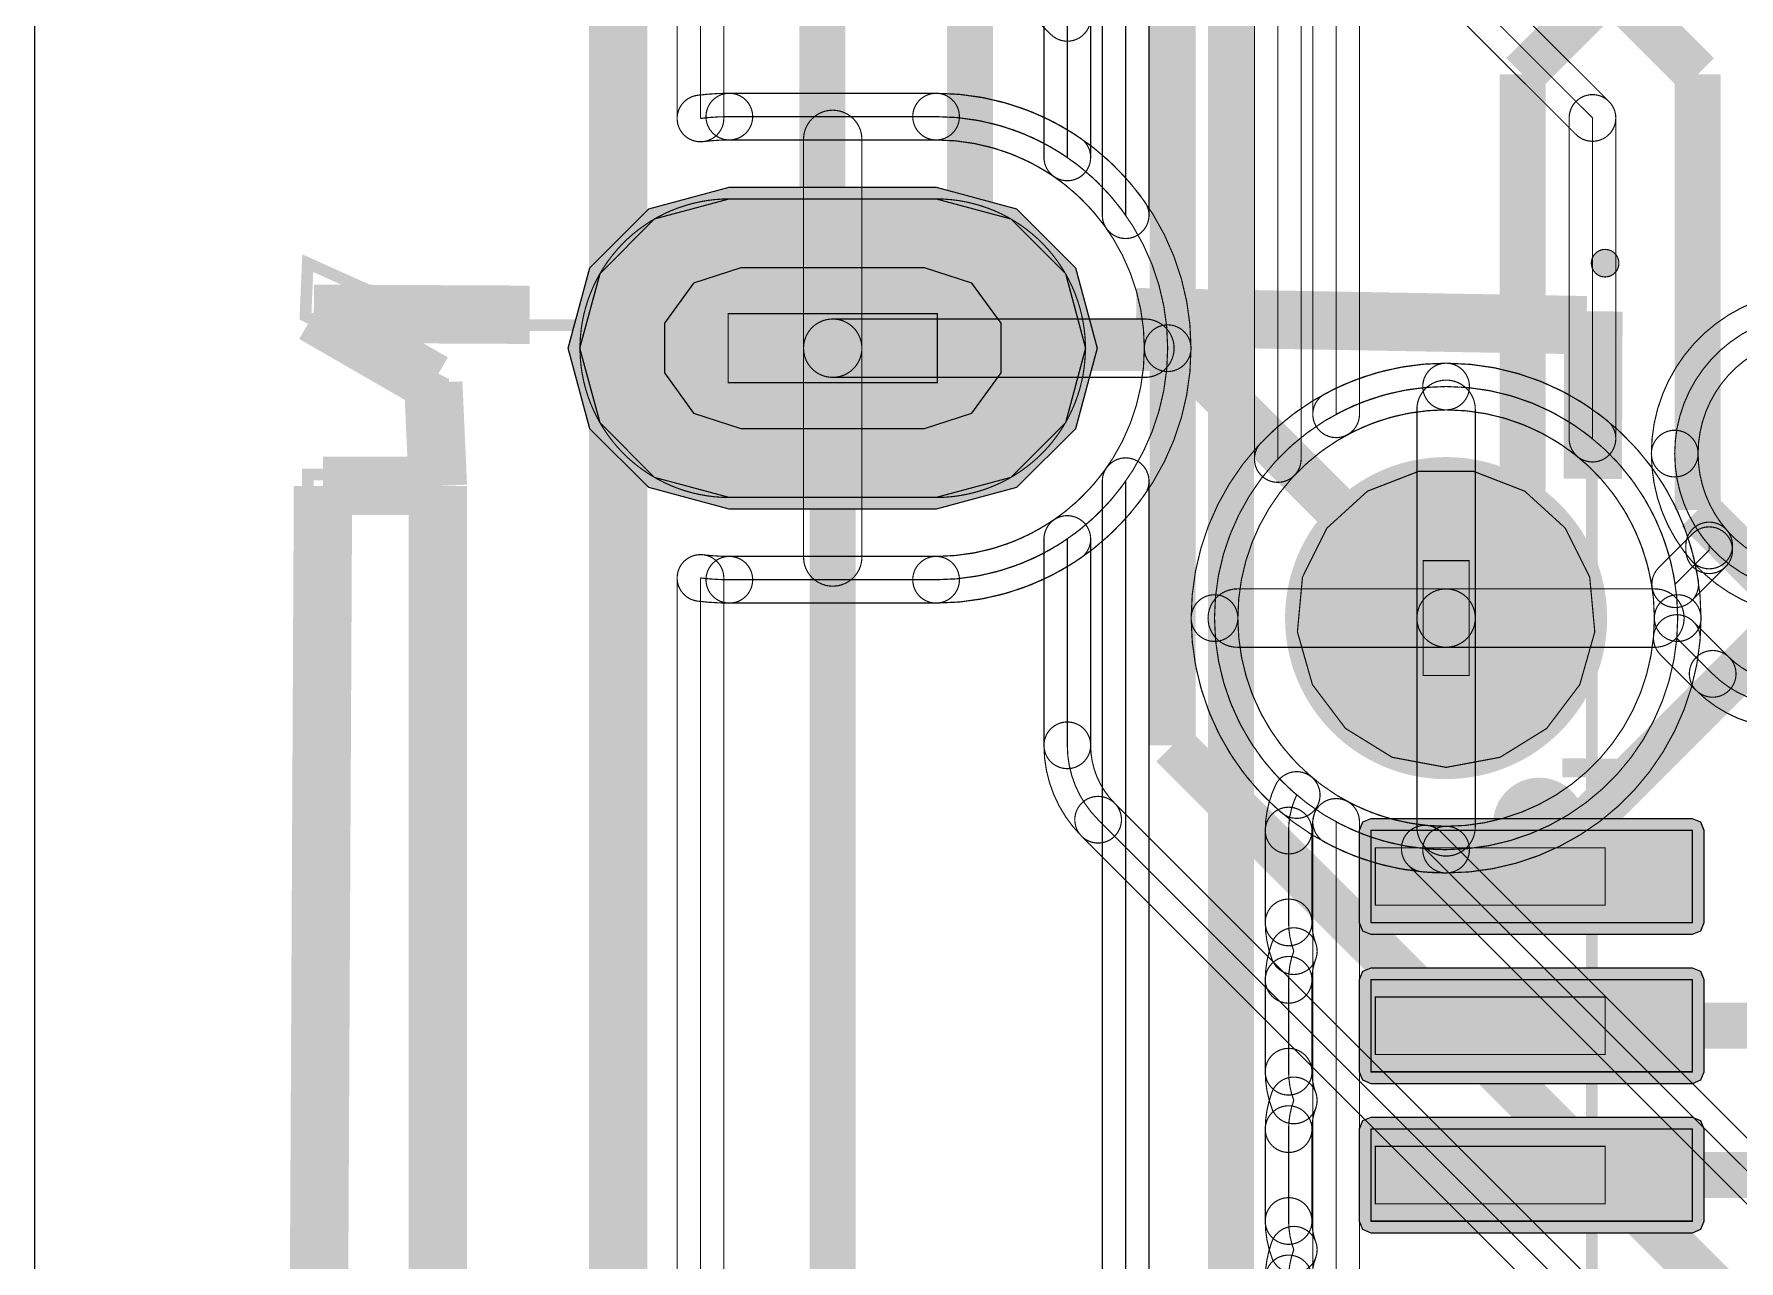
# Model space of a CAD drawing. Header units: millimetres. Extents: x -2.5 to 44.5, y -38.5 to 2.5.
# Drawn here: x -2.54 to 4.88, y -18.37 to -13.03 of the extents above; entities that cross this region are included whole.
import ezdxf

# ---------------------------------------------------------------- set-up
doc = ezdxf.new("R2010")
doc.units = ezdxf.units.MM
for name, color, linetype, true_color in [('Board Outline Layer', 7, 'Continuous', 0xff00ff), ('Bottom Layer', 7, 'Continuous', 0x0000ff), ('Component Marking Layer', 7, 'Continuous', 0x66ffcc), ('Component Shape Layer', 7, 'Continuous', 0x00cccc), ('Document Layer', 7, 'Continuous', 0xffffff), ('Hole Layer', 7, 'Continuous', 0x816200), ('Inner1', 7, 'Continuous', 0xbc8e00), ('Inner2', 7, 'Continuous', 0x70dbfa), ('Multi-Layer', 7, 'Continuous', 0xc0c0c0), ('Pin Soldering Layer', 7, 'Continuous', 0xcc9999), ('Top Layer', 7, 'Continuous', 0xff0000), ('Top Paste Mask Layer', 7, 'Continuous', 0x808080), ('Top Silkscreen Layer', 7, 'Continuous', 0xffff00), ('Top Solder Mask Layer', 7, 'Continuous', 0x800080)]:
    doc.layers.add(name, color=color, linetype=linetype, true_color=true_color)

msp = doc.modelspace()

# ---------------------------------------------------------------- hatches: boundary and pattern name
at = {"layer": 'Bottom Layer'}
for points in [[(0.4837, -15.0501), (0.1587, -14.963), (-0.0792, -14.7251), (-0.1663, -14.4001), (-0.0792, -14.0751), (0.1587, -13.8372), (0.4837, -13.7501), (1.3837, -13.7501), (1.7087, -13.8372), (1.9466, -14.0751), (2.0337, -14.4001), (1.9466, -14.7251), (1.7087, -14.963), (1.3837, -15.0501)], [(2.9537, -15.5751, 1), (4.2537, -15.5751, 1)]]:
    msp.add_hatch(color=256, dxfattribs=at).paths.add_polyline_path(points)
at = {"layer": 'Component Marking Layer'}
msp.add_hatch(color=256, dxfattribs=at).paths.add_polyline_path([(4.236, -14.03, 1), (4.3559, -14.03, 1)])
at = {"layer": 'Hole Layer'}
for points in [[(0.5336, -14.05), (0.3279, -14.1168), (0.2008, -14.2918), (0.2008, -14.5081), (0.3279, -14.6832), (0.5336, -14.75), (1.3337, -14.75), (1.5395, -14.6832), (1.6666, -14.5081), (1.6666, -14.2918), (1.5395, -14.1168), (1.3337, -14.05)], [(3.2538, -15.575, 1), (3.9538, -15.575, 1)]]:
    msp.add_hatch(color=256, dxfattribs=at).paths.add_polyline_path(points)
at = {"layer": 'Multi-Layer'}
for points in [[(0.4837, -15.0501), (0.1587, -14.963), (-0.0792, -14.7251), (-0.1663, -14.4001), (-0.0792, -14.0751), (0.1587, -13.8372), (0.4837, -13.7501), (1.3837, -13.7501), (1.7087, -13.8372), (1.9466, -14.0751), (2.0337, -14.4001), (1.9466, -14.7251), (1.7087, -14.963), (1.3837, -15.0501)], [(0.4837, -15.0501), (0.1587, -14.963), (-0.0792, -14.7251), (-0.1663, -14.4001), (-0.0792, -14.0751), (0.1587, -13.8372), (0.4837, -13.7501), (1.3837, -13.7501), (1.7087, -13.8372), (1.9466, -14.0751), (2.0337, -14.4001), (1.9466, -14.7251), (1.7087, -14.963), (1.3837, -15.0501)], [(0.4837, -15.0501), (0.1587, -14.963), (-0.0792, -14.7251), (-0.1663, -14.4001), (-0.0792, -14.0751), (0.1587, -13.8372), (0.4837, -13.7501), (1.3837, -13.7501), (1.7087, -13.8372), (1.9466, -14.0751), (2.0337, -14.4001), (1.9466, -14.7251), (1.7087, -14.963), (1.3837, -15.0501)], [(2.9537, -15.5751, 1), (4.2537, -15.5751, 1)], [(2.9537, -15.5751, 1), (4.2537, -15.5751, 1)], [(2.9537, -15.5751, 1), (4.2537, -15.5751, 1)]]:
    msp.add_hatch(color=256, dxfattribs=at).paths.add_polyline_path(points)
at = {"layer": 'Pin Soldering Layer'}
for points in [[(1.3888, -14.2501), (1.3888, -14.5501), (0.4788, -14.5501), (0.4788, -14.2501)], [(3.5038, -15.3251), (3.7038, -15.3251), (3.7038, -15.8251), (3.5038, -15.8251)], [(3.2959, -16.5751), (4.2959, -16.5751), (4.2959, -16.8251), (3.2959, -16.8251)], [(3.2959, -17.2251), (4.2959, -17.2251), (4.2959, -17.475), (3.2959, -17.475)], [(3.2959, -17.875), (4.2959, -17.875), (4.2959, -18.125), (3.2959, -18.125)]]:
    msp.add_hatch(color=256, dxfattribs=at).paths.add_polyline_path(points)
at = {"layer": 'Top Layer'}
for points in [[(0.4837, -15.0501), (0.1587, -14.963), (-0.0792, -14.7251), (-0.1663, -14.4001), (-0.0792, -14.0751), (0.1587, -13.8372), (0.4837, -13.7501), (1.3837, -13.7501), (1.7087, -13.8372), (1.9466, -14.0751), (2.0337, -14.4001), (1.9466, -14.7251), (1.7087, -14.963), (1.3837, -15.0501)], [(2.9537, -15.5751, 1), (4.2537, -15.5751, 1)], [(4.6763, -16.9001), (4.6763, -16.5001), (3.2763, -16.5001), (3.2763, -16.9001)], [(4.6763, -17.55), (4.6763, -17.15), (3.2763, -17.15), (3.2763, -17.55)], [(4.6763, -18.2), (4.6763, -17.8), (3.2763, -17.8), (3.2763, -18.2)]]:
    msp.add_hatch(color=256, dxfattribs=at).paths.add_polyline_path(points)
at = {"layer": 'Top Paste Mask Layer'}
for points in [[(0.4837, -15.0501), (0.1587, -14.963), (-0.0792, -14.7251), (-0.1663, -14.4001), (-0.0792, -14.0751), (0.1587, -13.8372), (0.4837, -13.7501), (1.3837, -13.7501), (1.7087, -13.8372), (1.9466, -14.0751), (2.0337, -14.4001), (1.9466, -14.7251), (1.7087, -14.963), (1.3837, -15.0501)], [(2.0319, -14.4487), (2.0335, -14.4163), (2.0335, -14.3839), (2.0319, -14.3515), (2.0286, -14.3193), (2.0238, -14.2872), (2.0174, -14.2554), (2.0094, -14.224), (1.9998, -14.1931), (1.9888, -14.1626), (1.9762, -14.1328), (1.9621, -14.1035), (1.9466, -14.0751), (1.9297, -14.0474), (1.9114, -14.0206), (1.8919, -13.9948), (1.8711, -13.97), (1.849, -13.9462), (1.8258, -13.9236), (1.8015, -13.9021), (1.7762, -13.882), (1.7498, -13.863), (1.7226, -13.8454), (1.6946, -13.8292), (1.6657, -13.8144), (1.6362, -13.8011), (1.606, -13.7893), (1.5753, -13.779), (1.5441, -13.7702), (1.5125, -13.763), (1.4806, -13.7573), (1.4484, -13.7533), (1.4161, -13.7509), (1.3837, -13.7501), (0.4837, -13.7501), (0.4512, -13.7509), (0.4189, -13.7533), (0.3868, -13.7573), (0.3549, -13.763), (0.3233, -13.7702), (0.2921, -13.779), (0.2613, -13.7893), (0.2312, -13.8011), (0.2016, -13.8144), (0.1728, -13.8292), (0.1447, -13.8454), (0.1175, -13.863), (0.0912, -13.882), (0.0658, -13.9021), (0.0415, -13.9236), (0.0183, -13.9462), (-0.0037, -13.97), (-0.0245, -13.9948), (-0.0441, -14.0206), (-0.0624, -14.0474), (-0.0793, -14.0751), (-0.0948, -14.1035), (-0.1088, -14.1328), (-0.1214, -14.1626), (-0.1325, -14.1931), (-0.1421, -14.224), (-0.1501, -14.2554), (-0.1565, -14.2872), (-0.1613, -14.3193), (-0.1645, -14.3515), (-0.1662, -14.3839), (-0.1662, -14.4163), (-0.1645, -14.4487), (-0.1613, -14.4809), (-0.1565, -14.513), (-0.1501, -14.5447), (-0.1421, -14.5761), (-0.1325, -14.6071), (-0.1214, -14.6376), (-0.1088, -14.6674), (-0.0948, -14.6966), (-0.0793, -14.7251), (-0.0624, -14.7527), (-0.0441, -14.7795), (-0.0245, -14.8054), (-0.0037, -14.8302), (0.0183, -14.854), (0.0415, -14.8766), (0.0658, -14.898), (0.0912, -14.9182), (0.1175, -14.9371), (0.1447, -14.9547), (0.1728, -14.971), (0.2016, -14.9857), (0.2312, -14.999), (0.2613, -15.0109), (0.2921, -15.0212), (0.3233, -15.03), (0.3549, -15.0372), (0.3868, -15.0428), (0.4189, -15.0469), (0.4512, -15.0493), (0.4837, -15.0501), (1.3837, -15.0501), (1.4161, -15.0493), (1.4484, -15.0469), (1.4806, -15.0428), (1.5125, -15.0372), (1.5441, -15.03), (1.5753, -15.0212), (1.606, -15.0109), (1.6362, -14.999), (1.6657, -14.9857), (1.6946, -14.971), (1.7226, -14.9547), (1.7498, -14.9371), (1.7762, -14.9182), (1.8015, -14.898), (1.8258, -14.8766), (1.849, -14.854), (1.8711, -14.8302), (1.8919, -14.8054), (1.9114, -14.7795), (1.9297, -14.7527), (1.9466, -14.7251), (1.9621, -14.6966), (1.9762, -14.6674), (1.9888, -14.6376), (1.9998, -14.6071), (2.0094, -14.5761), (2.0174, -14.5447), (2.0238, -14.513), (2.0286, -14.4809)], [(2.9537, -15.5751, 1), (4.2537, -15.5751, 1)], [(4.2509, -15.6351), (4.2289, -15.3972), (4.1224, -15.1834), (3.9459, -15.0225), (3.7232, -14.9362), (3.4843, -14.9362), (3.2615, -15.0225), (3.085, -15.1834), (2.9785, -15.3972), (2.9565, -15.6351), (3.0219, -15.8648), (3.1658, -16.0555), (3.3689, -16.1812), (3.6037, -16.2251), (3.8385, -16.1812), (4.0416, -16.0555), (4.1856, -15.8648)], [(3.2763, -16.9001), (4.6763, -16.9001), (4.6763, -16.5001), (3.2763, -16.5001)], [(4.6763, -17.1501), (3.2763, -17.1501), (3.2763, -17.5501), (4.6763, -17.5501)], [(4.6763, -17.8), (3.2763, -17.8), (3.2763, -18.2), (4.6763, -18.2)]]:
    msp.add_hatch(color=256, dxfattribs=at).paths.add_polyline_path(points)
at = {"layer": 'Top Solder Mask Layer'}
for points in [[(0.4837, -15.1011), (0.1332, -15.0072), (-0.1234, -14.7506), (-0.2173, -14.4001), (-0.1234, -14.0496), (0.1332, -13.793), (0.4837, -13.6991), (1.3837, -13.6991), (1.7342, -13.793), (1.9908, -14.0496), (2.0847, -14.4001), (1.9908, -14.7506), (1.7342, -15.0072), (1.3837, -15.1011)], [(2.9027, -15.5751, 1), (4.3047, -15.5751, 1)], [(4.7271, -16.9001), (4.7271, -16.5001), (4.7123, -16.4641), (4.6763, -16.4493), (3.2763, -16.4493), (3.2404, -16.4641), (3.2255, -16.5001), (3.2255, -16.9001), (3.2404, -16.936), (3.2763, -16.9509), (4.6763, -16.9509), (4.7123, -16.936)], [(4.7271, -17.55), (4.7271, -17.15), (4.7123, -17.1141), (4.6763, -17.0992), (3.2763, -17.0992), (3.2404, -17.1141), (3.2255, -17.15), (3.2255, -17.55), (3.2404, -17.586), (3.2763, -17.6008), (4.6763, -17.6008), (4.7123, -17.586)], [(4.7271, -18.2), (4.7271, -17.8), (4.7123, -17.7641), (4.6763, -17.7492), (3.2763, -17.7492), (3.2404, -17.7641), (3.2255, -17.8), (3.2255, -18.2), (3.2404, -18.236), (3.2763, -18.2508), (4.6763, -18.2508), (4.7123, -18.236)]]:
    msp.add_hatch(color=256, dxfattribs=at).paths.add_polyline_path(points)

# ---------------------------------------------------------------- linework, layer by layer
at = {"layer": 'Board Outline Layer', "const_width": 0.254}
msp.add_lwpolyline([(0, -1), (0, -35.0001, 0.414214), (1, -36.0001), (41.0001, -36.0001, 0.414214), (42.0001, -35.0001), (42.0001, -1, 0.414214), (41.0001, 0), (1, 0, 0.414214)], format="xyb", close=True, dxfattribs=at)
at = {"layer": 'Bottom Layer', "const_width": 0.00508}
msp.add_lwpolyline([(-2.54, 2.54), (-2.54, -38.4811), (44.4501, -38.4811), (44.4501, 2.54)], close=True, dxfattribs=at)
at = {"layer": 'Bottom Layer', "const_width": 0.2}
for points in [[(0.889, -12.065), (0.889, -14.3554)], [(1.5308, -12.065), (1.5308, -13.803)], [(1.5308, -13.803), (0.9337, -14.4001)], [(0.889, -14.3554), (0.9337, -14.4001)]]:
    msp.add_lwpolyline(points, dxfattribs=at)
at = {"layer": 'Bottom Layer', "const_width": 0.00508}
for points in [[(0.2565, -12.5601, -1), (0.4597, -12.5601), (0.4597, -13.3998, -1), (0.2565, -13.3998)], [(0.3455, -13.299, -0.031221), (0.4837, -13.2903, -1), (0.4837, -13.4935, 0.031221), (0.3708, -13.5006, -1)], [(0.4837, -13.4935, -1), (0.4837, -13.2903), (1.3837, -13.2903, -1), (1.3837, -13.4935)], [(1.3837, -13.2903, -0.414214), (2.4934, -14.4001, -1), (2.2902, -14.4001, 0.414214), (1.3837, -13.4935, -1)], [(1.0607, -14.4001, -1), (0.8067, -14.4001), (0.8067, -13.491, -1), (1.0607, -13.491)], [(4.4973, -14.859, -0.414214), (5.207, -14.1493, -1), (5.207, -14.3525, 0.414214), (4.7005, -14.859, -1)], [(0.8067, -14.4001, -1), (1.0607, -14.4001), (1.0607, -15.3092, -1), (0.8067, -15.3092)], [(0.9337, -14.5271, -1), (0.9337, -14.2731), (2.2927, -14.2731, -1), (2.2927, -14.5271)], [(2.4934, -14.4001, -0.414214), (1.3837, -15.5098, -1), (1.3837, -15.3066, 0.414214), (2.2902, -14.4001, -1)], [(5.207, -15.4672, 0.414214), (5.8152, -14.859, 0.414214), (5.207, -14.2509, 0.414214), (4.5989, -14.859, 0.414214)], [(2.494, -15.5751, -0.414214), (3.6037, -14.4654, -1), (3.6037, -14.6686, 0.414214), (2.6972, -15.5751, -1)], [(3.6037, -14.4654, -0.414214), (4.7135, -15.5751, -1), (4.5103, -15.5751, 0.414214), (3.6037, -14.6686, -1)], [(3.4767, -14.666, -1), (3.7307, -14.666), (3.7307, -15.5751, -1), (3.4767, -15.5751)], [(2.5956, -15.5751, 0.414214), (3.6037, -16.5832, 0.414214), (4.6119, -15.5751, 0.414214), (3.6037, -14.567, 0.414214)], [(5.207, -15.5688, -0.414214), (4.4973, -14.859, -1), (4.7005, -14.859, 0.414214), (5.207, -15.3656, -1)], [(0.2565, -15.4004, -1), (0.4597, -15.4004), (0.4597, -20.5997, -1), (0.2565, -20.5997)], [(0.4837, -15.5098, -0.031221), (0.3455, -15.5012, -1), (0.3708, -15.2996, 0.031221), (0.4837, -15.3066, -1)], [(0.4837, -15.5098, -1), (0.4837, -15.3066), (1.3837, -15.3066, -1), (1.3837, -15.5098)], [(3.6037, -16.6848, -0.414214), (2.494, -15.5751, -1), (2.6972, -15.5751, 0.414214), (3.6037, -16.4816, -1)], [(2.6946, -15.7021, -1), (2.6946, -15.4481), (3.6037, -15.4481, -1), (3.6037, -15.7021)], [(3.7307, -16.4842, -1), (3.4767, -16.4842), (3.4767, -15.5751, -1), (3.7307, -15.5751)], [(3.6037, -15.7021, -1), (3.6037, -15.4481), (4.5128, -15.4481, -1), (4.5128, -15.7021)], [(4.7135, -15.5751, -0.414214), (3.6037, -16.6848, -1), (3.6037, -16.4816, 0.414214), (4.5103, -15.5751, -1)]]:
    msp.add_lwpolyline(points, format="xyb", close=True, dxfattribs=at)
msp.add_lwpolyline([(0.3581, -35.0001), (0.3581, -22.6003, 0.031221), (0.4837, -22.6081), (1.3837, -22.6081, 0.046722), (1.5709, -22.5906, 0.17941), (1.4239, -22.987, 0.414214), (2.032, -23.5952, 0.414214), (2.6401, -22.987, 0.414214), (2.032, -22.3789, 0.003447), (2.0236, -22.379, 0.224425), (2.3918, -21.6, 0.414214), (1.3837, -20.5918), (0.4837, -20.5918, 0.031221), (0.3581, -20.5997), (0.3581, -15.4004, 0.031221), (0.4837, -15.4082), (1.3837, -15.4082, 0.414214), (2.3918, -14.4001, 0.414214), (1.3837, -13.3919), (0.4837, -13.3919, 0.031221), (0.3581, -13.3998), (0.3581, -12.5601, 0.211836)], format="xyb", dxfattribs=at)
at = {"layer": 'Bottom Layer'}
msp.add_lwpolyline([(0.4837, -15.0501), (0.1587, -14.963), (-0.0792, -14.7251), (-0.1663, -14.4001), (-0.0792, -14.0751), (0.1587, -13.8372), (0.4837, -13.7501), (1.3837, -13.7501), (1.7087, -13.8372), (1.9466, -14.0751), (2.0337, -14.4001), (1.9466, -14.7251), (1.7087, -14.963), (1.3837, -15.0501)], close=True, dxfattribs=at)
at = {"layer": 'Component Marking Layer', "const_width": 0.00508}
msp.add_lwpolyline([(4.236, -14.03, 1), (4.3559, -14.03, 1)], format="xyb", close=True, dxfattribs=at)
at = {"layer": 'Component Shape Layer', "const_width": 0.0508}
msp.add_lwpolyline([(4.2387, -14.3), (4.2387, -21.79), (-0.7413, -21.79), (-1.2912, -22.05), (-1.3512, -22.03), (-1.3512, -21.83), (-0.7613, -21.54), (-0.7613, -21.15), (-1.3613, -21.15), (-1.3512, -14.97), (-1.3512, -14.95), (-0.7613, -14.95), (-0.7613, -14.55), (-1.3613, -14.26), (-1.3512, -14.03), (-0.7512, -14.3), (4.2287, -14.3)], close=True, dxfattribs=at)
msp.add_lwpolyline([(4.2387, -14.3), (4.2387, -21.79), (-0.7413, -21.79), (-1.2912, -22.05), (-1.3512, -22.03), (-1.3512, -21.83), (-0.7613, -21.54), (-0.7613, -21.15), (-1.3613, -21.15), (-1.3512, -14.97), (-1.3512, -14.95), (-0.7613, -14.95), (-0.7613, -14.55), (-1.3613, -14.26), (-1.3512, -14.03), (-0.7512, -14.3), (4.2287, -14.3)], close=True, dxfattribs=at)
at = {"layer": 'Document Layer', "const_width": 0.2}
msp.add_lwpolyline([(3.9085, -16.4699, 1), (4.1087, -16.4699, 1)], format="xyb", close=True, dxfattribs=at)
msp.add_lwpolyline([(3.9085, -16.4699, 1), (4.1087, -16.4699, 1)], format="xyb", close=True, dxfattribs=at)
at = {"layer": 'Hole Layer'}
msp.add_lwpolyline([(0.5336, -14.05), (0.3279, -14.1168), (0.2008, -14.2918), (0.2008, -14.5081), (0.3279, -14.6832), (0.5336, -14.75), (1.3337, -14.75), (1.5395, -14.6832), (1.6666, -14.5081), (1.6666, -14.2918), (1.5395, -14.1168), (1.3337, -14.05)], close=True, dxfattribs=at)
at = {"layer": 'Inner1', "const_width": 0.00508}
msp.add_lwpolyline([(-2.54, 2.54), (-2.54, -38.4811), (44.4501, -38.4811), (44.4501, 2.54)], close=True, dxfattribs=at)
for points in [[(2.3105, -13.821, -1), (2.1073, -13.821), (2.1073, -9.398, -1), (2.3105, -9.398)], [(3.2267, -14.6878, -1), (3.0235, -14.6878), (3.0235, -9.5878, -1), (3.2267, -9.5878)], [(0.2565, -11.5449, -1), (0.4597, -11.5449), (0.4597, -13.3998, -1), (0.2565, -13.3998)], [(0.3455, -13.299, -0.031221), (0.4837, -13.2903, -1), (0.4837, -13.4935, 0.031221), (0.3708, -13.5006, -1)], [(0.4837, -13.4935, -1), (0.4837, -13.2903), (1.3837, -13.2903, -1), (1.3837, -13.4935)], [(1.3837, -13.2903, -0.244412), (2.292, -13.7626, -1), (2.1257, -13.8793, 0.244412), (1.3837, -13.4935, -1)], [(1.0607, -14.4001, -1), (0.8067, -14.4001), (0.8067, -13.491, -1), (1.0607, -13.491)], [(4.4973, -14.859, -0.414214), (5.207, -14.1493, -1), (5.207, -14.3525, 0.414214), (4.7005, -14.859, -1)], [(0.8067, -14.4001, -1), (1.0607, -14.4001), (1.0607, -15.3092, -1), (0.8067, -15.3092)], [(5.207, -15.4672, 0.414214), (5.8152, -14.859, 0.414214), (5.207, -14.2509, 0.414214), (4.5989, -14.859, 0.414214)], [(3.0769, -14.5984, -0.124295), (3.6037, -14.4654, -1), (3.6037, -14.6686, 0.124295), (3.1734, -14.7772, -1)], [(3.6037, -14.4654, -0.414214), (4.7135, -15.5751, -1), (4.5103, -15.5751, 0.414214), (3.6037, -14.6686, -1)], [(3.4767, -14.666, -1), (3.7307, -14.666), (3.7307, -15.5751, -1), (3.4767, -15.5751)], [(5.207, -15.5688, -0.414214), (4.4973, -14.859, -1), (4.7005, -14.859, 0.414214), (5.207, -15.3656, -1)], [(2.292, -15.0376, -0.244412), (1.3837, -15.5098, -1), (1.3837, -15.3066, 0.244412), (2.1257, -14.9209, -1)], [(2.1073, -14.9792, -1), (2.3105, -14.9792), (2.3105, -21.0208, -1), (2.1073, -21.0208)], [(2.2089, -14.9792), (2.2089, -21.0208, 0.244412), (1.3837, -20.5918), (0.4837, -20.5918, 0.031221), (0.3581, -20.5997), (0.3581, -15.4004, 0.031221), (0.4837, -15.4082), (1.3837, -15.4082, 0.244412)], [(0.2565, -15.4004, -1), (0.4597, -15.4004), (0.4597, -20.5997, -1), (0.2565, -20.5997)], [(0.4837, -15.5098, -0.031221), (0.3455, -15.5012, -1), (0.3708, -15.2996, 0.031221), (0.4837, -15.3066, -1)], [(0.4837, -15.5098, -1), (0.4837, -15.3066), (1.3837, -15.3066, -1), (1.3837, -15.5098)], [(3.7307, -16.4842, -1), (3.4767, -16.4842), (3.4767, -15.5751, -1), (3.7307, -15.5751)], [(3.6037, -15.7021, -1), (3.6037, -15.4481), (4.5128, -15.4481, -1), (4.5128, -15.7021)], [(4.7135, -15.5751, -0.414214), (3.6037, -16.6848, -1), (3.6037, -16.4816, 0.414214), (4.5103, -15.5751, -1)], [(3.2267, -19.5377, -1), (3.0235, -19.5377), (3.0235, -16.4624, -1), (3.2267, -16.4624)], [(3.6037, -16.6848, -0.124295), (3.0769, -16.5518, -1), (3.1734, -16.373, 0.124295), (3.6037, -16.4816, -1)]]:
    msp.add_lwpolyline(points, format="xyb", close=True, dxfattribs=at)
at = {"layer": 'Inner1', "const_width": 0.2}
msp.add_lwpolyline([(2.667, -22.479), (2.667, -9.398)], dxfattribs=at)
at = {"layer": 'Inner1', "const_width": 0.00508}
for points in [[(2.2089, -9.398), (2.2089, -13.821, 0.244412), (1.3837, -13.3919), (0.4837, -13.3919, 0.031221), (0.3581, -13.3998), (0.3581, -11.5449, 0.271694)], [(0.3581, -35.0001), (0.3581, -22.6003, 0.031221), (0.4837, -22.6081), (1.3837, -22.6081, 0.046722), (1.5709, -22.5906, 0.17941), (1.4239, -22.987, 0.414214), (2.032, -23.5952, 0.39451), (2.6388, -23.0282), (2.991, -22.676), (2.991, -22.676, 0.198912), (3.1251, -22.352), (3.1251, -22.352), (3.1251, -21.3123, 0.124295), (3.6037, -21.4331, 0.414214), (4.6119, -20.425, 0.414214), (3.6037, -19.4168, 0.124295), (3.1251, -19.5377), (3.1251, -16.4624, 0.124295), (3.6037, -16.5832, 0.414214), (4.6119, -15.5751, 0.414214), (3.6037, -14.567, 0.124295), (3.1251, -14.6878), (3.1251, -9.5878)]]:
    msp.add_lwpolyline(points, format="xyb", dxfattribs=at)
at = {"layer": 'Inner2', "const_width": 0.00508}
msp.add_lwpolyline([(-2.54, 2.54), (-2.54, -38.4811), (44.4501, -38.4811), (44.4501, 2.54)], close=True, dxfattribs=at)
at = {"layer": 'Inner2', "const_width": 0.2}
for points in [[(4.699, -13.208), (0.889, -9.398)], [(2.413, -16.129), (2.413, -12.7722)], [(4.699, -15.1051), (4.699, -13.208)], [(5.088, -15.494), (4.699, -15.1051)], [(5.842, -19.558), (2.413, -16.129)]]:
    msp.add_lwpolyline(points, dxfattribs=at)
at = {"layer": 'Inner2', "const_width": 0.00508}
for points in [[(2.8711, -14.8825), (2.8711, -12.7722), (2.8711, -12.7722, 0.198912), (2.737, -12.4482), (2.737, -12.4482), (1.4957, -11.207, 0.39451), (0.889, -10.64, 0.271694), (0.3581, -10.9515), (0.3581, -9.6947, 0.253591), (0.8478, -10.0048), (4.2409, -13.3978), (4.2409, -14.7938, 0.172721), (3.6037, -14.567, 0.206212)], [(0.776, -10.0766, -1), (0.9197, -9.9329), (4.3127, -13.326, -1), (4.169, -13.4696)], [(0.2565, -11.5449, -1), (0.4597, -11.5449), (0.4597, -13.3998, -1), (0.2565, -13.3998)], [(1.9549, -12.9619), (1.9549, -13.5694, 0.151736), (1.3837, -13.3919), (0.4837, -13.3919, 0.031221), (0.3581, -13.3998), (0.3581, -11.5449, 0.253591), (0.8478, -11.8549)], [(0.776, -11.9268, -1), (0.9197, -11.7831), (2.0267, -12.8901, -1), (1.883, -13.0338)], [(2.9727, -14.8825, -1), (2.7695, -14.8825), (2.7695, -12.7722, -1), (2.9727, -12.7722)], [(1.8533, -12.9619, -1), (2.0565, -12.9619), (2.0565, -13.5694, -1), (1.8533, -13.5694)], [(0.3455, -13.299, -0.031221), (0.4837, -13.2903, -1), (0.4837, -13.4935, 0.031221), (0.3708, -13.5006, -1)], [(0.4837, -13.4935, -1), (0.4837, -13.2903), (1.3837, -13.2903, -1), (1.3837, -13.4935)], [(1.3837, -13.2903, -0.151736), (2.0124, -13.4857, -1), (1.8973, -13.6531, 0.151736), (1.3837, -13.4935, -1)], [(4.1393, -13.3978, -1), (4.3425, -13.3978), (4.3425, -14.7938, -1), (4.1393, -14.7938)], [(1.0607, -14.4001, -1), (0.8067, -14.4001), (0.8067, -13.491, -1), (1.0607, -13.491)], [(0.8067, -14.4001, -1), (1.0607, -14.4001), (1.0607, -15.3092, -1), (0.8067, -15.3092)], [(2.7973, -14.8127, -0.206212), (3.6037, -14.4654, -1), (3.6037, -14.6686, 0.206212), (2.945, -14.9523, -1)], [(3.6037, -14.4654, -0.172721), (4.3051, -14.7151, -1), (4.1767, -14.8726, 0.172721), (3.6037, -14.6686, -1)], [(3.4767, -14.666, -1), (3.7307, -14.666), (3.7307, -15.5751, -1), (3.4767, -15.5751)], [(2.0124, -15.3145, -0.151736), (1.3837, -15.5098, -1), (1.3837, -15.3066, 0.151736), (1.8973, -15.1471, -1)], [(2.0565, -16.129, -1), (1.8533, -16.129), (1.8533, -15.2308, -1), (2.0565, -15.2308)], [(0.2565, -15.4004, -1), (0.4597, -15.4004), (0.4597, -20.5997, -1), (0.2565, -20.5997)], [(0.4837, -15.5098, -0.031221), (0.3455, -15.5012, -1), (0.3708, -15.2996, 0.031221), (0.4837, -15.3066, -1)], [(0.4837, -15.5098, -1), (0.4837, -15.3066), (1.3837, -15.3066, -1), (1.3837, -15.5098)], [(3.7307, -16.4842, -1), (3.4767, -16.4842), (3.4767, -15.5751, -1), (3.7307, -15.5751)], [(4.7093, -15.6708, -0.389135), (3.6037, -16.6848, -1), (3.6037, -16.4816, 0.389135), (4.5069, -15.6533, -1)], [(4.5363, -15.7339, -1), (4.6799, -15.5902), (4.8359, -15.7461, -1), (4.6922, -15.8898)], [(4.6922, -15.8898, -1), (4.8359, -15.7461), (4.8359, -15.7461, -1), (4.6922, -15.8898)], [(5.088, -16.0538, -0.198912), (4.6922, -15.8898, -1), (4.8359, -15.7461, 0.198912), (5.088, -15.8506, -1)], [(1.8533, -16.129, -1), (2.0565, -16.129), (2.0565, -16.129, -1), (1.8533, -16.129)], [(2.0172, -16.5248, -0.198912), (1.8533, -16.129, -1), (2.0565, -16.129, 0.198912), (2.1609, -16.3811, -1)], [(2.0172, -16.5248, -1), (2.1609, -16.3811), (2.1609, -16.3811, -1), (2.0172, -16.5248)], [(2.0172, -16.5248, -1), (2.1609, -16.3811), (5.5899, -19.8102, -1), (5.4462, -19.9538)], [(3.439, -16.6508, -1), (3.5827, -16.5071), (6.1036, -19.0281, -1), (5.9599, -19.1717)], [(3.6037, -16.6848, -0.023073), (3.5015, -16.6801, -1), (3.5202, -16.4778, 0.023073), (3.6037, -16.4816, -1)]]:
    msp.add_lwpolyline(points, format="xyb", close=True, dxfattribs=at)
for points in [[(6.0318, -19.0999), (3.5108, -16.5789, 0.023073), (3.6037, -16.5832, 0.389135), (4.6081, -15.6621), (4.764, -15.818), (4.764, -15.818, 0.198912), (5.088, -15.9522), (5.088, -15.9522), (5.3982, -15.9522), (5.8703, -16.4242, 0.39451), (6.477, -16.9912, 0.414214), (7.0852, -16.383, 0.39451), (6.5182, -15.7763), (5.912, -15.1701), (5.912, -15.1701, 0.09139), (5.7752, -15.0759, 0.091399), (5.8152, -14.859, 0.181366), (5.6652, -14.4591), (5.6652, -10.287)], [(0.3581, -20.5997), (0.3581, -15.4004, 0.031221), (0.4837, -15.4082), (1.3837, -15.4082, 0.151736), (1.9549, -15.2308), (1.9549, -16.129), (1.9549, -16.129, 0.198912), (2.0891, -16.453), (2.0891, -16.453), (5.5181, -19.882)]]:
    msp.add_lwpolyline(points, format="xyb", dxfattribs=at)
at = {"layer": 'Multi-Layer'}
msp.add_lwpolyline([(0.4837, -15.0501), (0.1587, -14.963), (-0.0792, -14.7251), (-0.1663, -14.4001), (-0.0792, -14.0751), (0.1587, -13.8372), (0.4837, -13.7501), (1.3837, -13.7501), (1.7087, -13.8372), (1.9466, -14.0751), (2.0337, -14.4001), (1.9466, -14.7251), (1.7087, -14.963), (1.3837, -15.0501)], close=True, dxfattribs=at)
msp.add_lwpolyline([(0.4837, -15.0501), (0.1587, -14.963), (-0.0792, -14.7251), (-0.1663, -14.4001), (-0.0792, -14.0751), (0.1587, -13.8372), (0.4837, -13.7501), (1.3837, -13.7501), (1.7087, -13.8372), (1.9466, -14.0751), (2.0337, -14.4001), (1.9466, -14.7251), (1.7087, -14.963), (1.3837, -15.0501)], close=True, dxfattribs=at)
msp.add_lwpolyline([(0.4837, -15.0501), (0.1587, -14.963), (-0.0792, -14.7251), (-0.1663, -14.4001), (-0.0792, -14.0751), (0.1587, -13.8372), (0.4837, -13.7501), (1.3837, -13.7501), (1.7087, -13.8372), (1.9466, -14.0751), (2.0337, -14.4001), (1.9466, -14.7251), (1.7087, -14.963), (1.3837, -15.0501)], close=True, dxfattribs=at)
at = {"layer": 'Pin Soldering Layer', "const_width": 0.00508}
for points in [[(1.3888, -14.2501), (1.3888, -14.5501), (0.4788, -14.5501), (0.4788, -14.2501)], [(1.3888, -14.2501), (1.3888, -14.5501), (0.4788, -14.5501), (0.4788, -14.2501)], [(3.5038, -15.3251), (3.7038, -15.3251), (3.7038, -15.8251), (3.5038, -15.8251)], [(3.5038, -15.3251), (3.7038, -15.3251), (3.7038, -15.8251), (3.5038, -15.8251)], [(3.2959, -16.5751), (4.2959, -16.5751), (4.2959, -16.8251), (3.2959, -16.8251)], [(3.2959, -16.5751), (4.2959, -16.5751), (4.2959, -16.8251), (3.2959, -16.8251)], [(3.2959, -17.2251), (4.2959, -17.2251), (4.2959, -17.475), (3.2959, -17.475)], [(3.2959, -17.2251), (4.2959, -17.2251), (4.2959, -17.475), (3.2959, -17.475)], [(3.2959, -17.875), (4.2959, -17.875), (4.2959, -18.125), (3.2959, -18.125)], [(3.2959, -17.875), (4.2959, -17.875), (4.2959, -18.125), (3.2959, -18.125)]]:
    msp.add_lwpolyline(points, close=True, dxfattribs=at)
at = {"layer": 'Top Layer', "const_width": 0.00508}
msp.add_lwpolyline([(-2.54, 2.54), (-2.54, -38.4811), (44.4501, -38.4811), (44.4501, 2.54)], close=True, dxfattribs=at)
for points in [[(0.2565, -11.5449, -1), (0.4597, -11.5449), (0.4597, -13.3998, -1), (0.2565, -13.3998)], [(0.3455, -13.299, -0.031221), (0.4837, -13.2903, -1), (0.4837, -13.4935, 0.031221), (0.3708, -13.5006, -1)], [(0.4837, -13.4935, -1), (0.4837, -13.2903), (1.3837, -13.2903, -1), (1.3837, -13.4935)], [(1.3837, -13.2903, -0.414214), (2.4934, -14.4001, -1), (2.2902, -14.4001, 0.414214), (1.3837, -13.4935, -1)], [(1.0607, -14.4001, -1), (0.8067, -14.4001), (0.8067, -13.491, -1), (1.0607, -13.491)], [(4.4973, -14.859, -0.414214), (5.207, -14.1493, -1), (5.207, -14.3525, 0.414214), (4.7005, -14.859, -1)], [(0.8067, -14.4001, -1), (1.0607, -14.4001), (1.0607, -15.3092, -1), (0.8067, -15.3092)], [(0.9337, -14.5271, -1), (0.9337, -14.2731), (2.2927, -14.2731, -1), (2.2927, -14.5271)], [(2.4934, -14.4001, -0.414214), (1.3837, -15.5098, -1), (1.3837, -15.3066, 0.414214), (2.2902, -14.4001, -1)], [(2.494, -15.5751, -0.414214), (3.6037, -14.4654, -1), (3.6037, -14.6686, 0.414214), (2.6972, -15.5751, -1)], [(3.6037, -14.4654, -0.371802), (4.7015, -15.4126, -1), (4.5005, -15.4424, 0.371802), (3.6037, -14.6686, -1)], [(3.4767, -14.666, -1), (3.7307, -14.666), (3.7307, -15.5751, -1), (3.4767, -15.5751)], [(4.6723, -15.3258, -0.181366), (4.4973, -14.859, -1), (4.7005, -14.859, 0.181366), (4.8254, -15.1921, -1)], [(4.6728, -15.4993, -1), (4.5292, -15.3557), (4.677, -15.2078, -1), (4.8207, -15.3515)], [(4.6473, -15.259, -1), (4.8505, -15.259), (4.8505, -15.2796, -1), (4.6473, -15.2796)], [(0.2565, -15.4004, -1), (0.4597, -15.4004), (0.4597, -20.5997, -1), (0.2565, -20.5997)], [(0.4837, -15.5098, -0.031221), (0.3455, -15.5012, -1), (0.3708, -15.2996, 0.031221), (0.4837, -15.3066, -1)], [(0.4837, -15.5098, -1), (0.4837, -15.3066), (1.3837, -15.3066, -1), (1.3837, -15.5098)], [(2.8878, -16.423, -0.220889), (2.494, -15.5751, -1), (2.6972, -15.5751, 0.220889), (3.0189, -16.2677, -1)], [(2.6946, -15.7021, -1), (2.6946, -15.4481), (3.6037, -15.4481, -1), (3.6037, -15.7021)], [(2.8166, -16.5001, -0.112119), (2.8617, -16.3015, -1), (3.045, -16.3893, 0.112119), (3.0198, -16.5001, -1)], [(2.8166, -16.5001, -1), (3.0198, -16.5001), (3.0198, -16.5001, -1), (2.8166, -16.5001)], [(2.8166, -16.5001, -1), (3.0198, -16.5001), (3.0198, -16.9001, -1), (2.8166, -16.9001)], [(2.8166, -16.9001, -1), (3.0198, -16.9001), (3.0198, -16.9001, -1), (2.8166, -16.9001)], [(2.8455, -17.0605, -0.089366), (2.8166, -16.9001, -1), (3.0198, -16.9001, 0.089366), (3.0359, -16.9896, -1)], [(2.8166, -17.15, -0.089366), (2.8455, -16.9896, -1), (3.0359, -17.0605, 0.089366), (3.0198, -17.15, -1)], [(2.8166, -17.15, -1), (3.0198, -17.15), (3.0198, -17.15, -1), (2.8166, -17.15)], [(2.8166, -17.15, -1), (3.0198, -17.15), (3.0198, -17.55, -1), (2.8166, -17.55)], [(2.8166, -17.55, -1), (3.0198, -17.55), (3.0198, -17.55, -1), (2.8166, -17.55)], [(2.8455, -17.7105, -0.089366), (2.8166, -17.55, -1), (3.0198, -17.55, 0.089366), (3.0359, -17.6396, -1)], [(2.8166, -17.8, -0.089366), (2.8455, -17.6396, -1), (3.0359, -17.7105, 0.089366), (3.0198, -17.8, -1)], [(2.8166, -17.8, -1), (3.0198, -17.8), (3.0198, -17.8, -1), (2.8166, -17.8)], [(2.8166, -17.8, -1), (3.0198, -17.8), (3.0198, -18.2, -1), (2.8166, -18.2)], [(2.8166, -18.2, -1), (3.0198, -18.2), (3.0198, -18.2, -1), (2.8166, -18.2)], [(2.8455, -18.3605, -0.089366), (2.8166, -18.2, -1), (3.0198, -18.2, 0.089366), (3.0359, -18.2896, -1)], [(2.8166, -18.45, -0.089366), (2.8455, -18.2896, -1), (3.0359, -18.3605, 0.089366), (3.0198, -18.45, -1)], [(2.8166, -18.45, -1), (3.0198, -18.45), (3.0198, -18.45, -1), (2.8166, -18.45)], [(2.8166, -18.45, -1), (3.0198, -18.45), (3.0198, -18.85, -1), (2.8166, -18.85)]]:
    msp.add_lwpolyline(points, format="xyb", close=True, dxfattribs=at)
for points in [[(0.3581, -20.5997), (0.3581, -15.4004, 0.031221), (0.4837, -15.4082), (1.3837, -15.4082, 0.414214), (2.3918, -14.4001, 0.414214), (1.3837, -13.3919), (0.4837, -13.3919, 0.031221), (0.3581, -13.3998), (0.3581, -11.5449, 0.271694)], [(5.207, -14.2509, 0.414214), (4.5989, -14.859, 0.181366), (4.7489, -15.259), (4.7489, -15.2796), (4.601, -15.4275, 0.371802), (3.6037, -14.567, 0.414214), (2.5956, -15.5751, 0.220889), (2.9533, -16.3454, 0.112119), (2.9182, -16.5001), (2.9182, -16.5001), (2.9182, -16.9001), (2.9182, -16.9001, 0.089366), (2.9407, -17.0251, 0.089366), (2.9182, -17.15), (2.9182, -17.15), (2.9182, -17.55), (2.9182, -17.55, 0.089366), (2.9407, -17.675, 0.089366), (2.9182, -17.8), (2.9182, -17.8), (2.9182, -18.2), (2.9182, -18.2, 0.089366), (2.9407, -18.325, 0.089366), (2.9182, -18.45)]]:
    msp.add_lwpolyline(points, format="xyb", dxfattribs=at)
at = {"layer": 'Top Layer', "const_width": 0.2}
for points in [[(4.3854, -12.7596), (3.937, -13.208)], [(3.937, -13.208), (3.937, -15.2418)], [(0.9337, -14.4001), (2.4287, -14.4001)], [(0.9337, -14.4001), (0.9337, -21.6)], [(2.4287, -14.4001), (3.6037, -15.5751)], [(3.937, -15.2418), (3.6037, -15.5751)], [(3.9763, -16.7001), (5.2355, -15.4409)], [(3.9763, -17.35), (5.8055, -17.35)], [(3.9763, -18), (5.1855, -18)]]:
    msp.add_lwpolyline(points, dxfattribs=at)
at = {"layer": 'Top Layer'}
for points in [[(0.4837, -15.0501), (0.1587, -14.963), (-0.0792, -14.7251), (-0.1663, -14.4001), (-0.0792, -14.0751), (0.1587, -13.8372), (0.4837, -13.7501), (1.3837, -13.7501), (1.7087, -13.8372), (1.9466, -14.0751), (2.0337, -14.4001), (1.9466, -14.7251), (1.7087, -14.963), (1.3837, -15.0501)], [(4.6763, -16.9001), (4.6763, -16.5001), (3.2763, -16.5001), (3.2763, -16.9001)], [(4.6763, -17.55), (4.6763, -17.15), (3.2763, -17.15), (3.2763, -17.55)], [(4.6763, -18.2), (4.6763, -17.8), (3.2763, -17.8), (3.2763, -18.2)]]:
    msp.add_lwpolyline(points, close=True, dxfattribs=at)
at = {"layer": 'Top Paste Mask Layer', "const_width": 0.00508}
for points in [[(2.0319, -14.4487), (2.0335, -14.4163), (2.0335, -14.3839), (2.0319, -14.3515), (2.0286, -14.3193), (2.0238, -14.2872), (2.0174, -14.2554), (2.0094, -14.224), (1.9998, -14.1931), (1.9888, -14.1626), (1.9762, -14.1328), (1.9621, -14.1035), (1.9466, -14.0751), (1.9297, -14.0474), (1.9114, -14.0206), (1.8919, -13.9948), (1.8711, -13.97), (1.849, -13.9462), (1.8258, -13.9236), (1.8015, -13.9021), (1.7762, -13.882), (1.7498, -13.863), (1.7226, -13.8454), (1.6946, -13.8292), (1.6657, -13.8144), (1.6362, -13.8011), (1.606, -13.7893), (1.5753, -13.779), (1.5441, -13.7702), (1.5125, -13.763), (1.4806, -13.7573), (1.4484, -13.7533), (1.4161, -13.7509), (1.3837, -13.7501), (0.4837, -13.7501), (0.4512, -13.7509), (0.4189, -13.7533), (0.3868, -13.7573), (0.3549, -13.763), (0.3233, -13.7702), (0.2921, -13.779), (0.2613, -13.7893), (0.2312, -13.8011), (0.2016, -13.8144), (0.1728, -13.8292), (0.1447, -13.8454), (0.1175, -13.863), (0.0912, -13.882), (0.0658, -13.9021), (0.0415, -13.9236), (0.0183, -13.9462), (-0.0037, -13.97), (-0.0245, -13.9948), (-0.0441, -14.0206), (-0.0624, -14.0474), (-0.0793, -14.0751), (-0.0948, -14.1035), (-0.1088, -14.1328), (-0.1214, -14.1626), (-0.1325, -14.1931), (-0.1421, -14.224), (-0.1501, -14.2554), (-0.1565, -14.2872), (-0.1613, -14.3193), (-0.1645, -14.3515), (-0.1662, -14.3839), (-0.1662, -14.4163), (-0.1645, -14.4487), (-0.1613, -14.4809), (-0.1565, -14.513), (-0.1501, -14.5447), (-0.1421, -14.5761), (-0.1325, -14.6071), (-0.1214, -14.6376), (-0.1088, -14.6674), (-0.0948, -14.6966), (-0.0793, -14.7251), (-0.0624, -14.7527), (-0.0441, -14.7795), (-0.0245, -14.8054), (-0.0037, -14.8302), (0.0183, -14.854), (0.0415, -14.8766), (0.0658, -14.898), (0.0912, -14.9182), (0.1175, -14.9371), (0.1447, -14.9547), (0.1728, -14.971), (0.2016, -14.9857), (0.2312, -14.999), (0.2613, -15.0109), (0.2921, -15.0212), (0.3233, -15.03), (0.3549, -15.0372), (0.3868, -15.0428), (0.4189, -15.0469), (0.4512, -15.0493), (0.4837, -15.0501), (1.3837, -15.0501), (1.4161, -15.0493), (1.4484, -15.0469), (1.4806, -15.0428), (1.5125, -15.0372), (1.5441, -15.03), (1.5753, -15.0212), (1.606, -15.0109), (1.6362, -14.999), (1.6657, -14.9857), (1.6946, -14.971), (1.7226, -14.9547), (1.7498, -14.9371), (1.7762, -14.9182), (1.8015, -14.898), (1.8258, -14.8766), (1.849, -14.854), (1.8711, -14.8302), (1.8919, -14.8054), (1.9114, -14.7795), (1.9297, -14.7527), (1.9466, -14.7251), (1.9621, -14.6966), (1.9762, -14.6674), (1.9888, -14.6376), (1.9998, -14.6071), (2.0094, -14.5761), (2.0174, -14.5447), (2.0238, -14.513), (2.0286, -14.4809)], [(2.0319, -14.4487), (2.0335, -14.4163), (2.0335, -14.3839), (2.0319, -14.3515), (2.0286, -14.3193), (2.0238, -14.2872), (2.0174, -14.2554), (2.0094, -14.224), (1.9998, -14.1931), (1.9888, -14.1626), (1.9762, -14.1328), (1.9621, -14.1035), (1.9466, -14.0751), (1.9297, -14.0474), (1.9114, -14.0206), (1.8919, -13.9948), (1.8711, -13.97), (1.849, -13.9462), (1.8258, -13.9236), (1.8015, -13.9021), (1.7762, -13.882), (1.7498, -13.863), (1.7226, -13.8454), (1.6946, -13.8292), (1.6657, -13.8144), (1.6362, -13.8011), (1.606, -13.7893), (1.5753, -13.779), (1.5441, -13.7702), (1.5125, -13.763), (1.4806, -13.7573), (1.4484, -13.7533), (1.4161, -13.7509), (1.3837, -13.7501), (0.4837, -13.7501), (0.4512, -13.7509), (0.4189, -13.7533), (0.3868, -13.7573), (0.3549, -13.763), (0.3233, -13.7702), (0.2921, -13.779), (0.2613, -13.7893), (0.2312, -13.8011), (0.2016, -13.8144), (0.1728, -13.8292), (0.1447, -13.8454), (0.1175, -13.863), (0.0912, -13.882), (0.0658, -13.9021), (0.0415, -13.9236), (0.0183, -13.9462), (-0.0037, -13.97), (-0.0245, -13.9948), (-0.0441, -14.0206), (-0.0624, -14.0474), (-0.0793, -14.0751), (-0.0948, -14.1035), (-0.1088, -14.1328), (-0.1214, -14.1626), (-0.1325, -14.1931), (-0.1421, -14.224), (-0.1501, -14.2554), (-0.1565, -14.2872), (-0.1613, -14.3193), (-0.1645, -14.3515), (-0.1662, -14.3839), (-0.1662, -14.4163), (-0.1645, -14.4487), (-0.1613, -14.4809), (-0.1565, -14.513), (-0.1501, -14.5447), (-0.1421, -14.5761), (-0.1325, -14.6071), (-0.1214, -14.6376), (-0.1088, -14.6674), (-0.0948, -14.6966), (-0.0793, -14.7251), (-0.0624, -14.7527), (-0.0441, -14.7795), (-0.0245, -14.8054), (-0.0037, -14.8302), (0.0183, -14.854), (0.0415, -14.8766), (0.0658, -14.898), (0.0912, -14.9182), (0.1175, -14.9371), (0.1447, -14.9547), (0.1728, -14.971), (0.2016, -14.9857), (0.2312, -14.999), (0.2613, -15.0109), (0.2921, -15.0212), (0.3233, -15.03), (0.3549, -15.0372), (0.3868, -15.0428), (0.4189, -15.0469), (0.4512, -15.0493), (0.4837, -15.0501), (1.3837, -15.0501), (1.4161, -15.0493), (1.4484, -15.0469), (1.4806, -15.0428), (1.5125, -15.0372), (1.5441, -15.03), (1.5753, -15.0212), (1.606, -15.0109), (1.6362, -14.999), (1.6657, -14.9857), (1.6946, -14.971), (1.7226, -14.9547), (1.7498, -14.9371), (1.7762, -14.9182), (1.8015, -14.898), (1.8258, -14.8766), (1.849, -14.854), (1.8711, -14.8302), (1.8919, -14.8054), (1.9114, -14.7795), (1.9297, -14.7527), (1.9466, -14.7251), (1.9621, -14.6966), (1.9762, -14.6674), (1.9888, -14.6376), (1.9998, -14.6071), (2.0094, -14.5761), (2.0174, -14.5447), (2.0238, -14.513), (2.0286, -14.4809)], [(4.2509, -15.6351), (4.2289, -15.3972), (4.1224, -15.1834), (3.9459, -15.0225), (3.7232, -14.9362), (3.4843, -14.9362), (3.2615, -15.0225), (3.085, -15.1834), (2.9785, -15.3972), (2.9565, -15.6351), (3.0219, -15.8648), (3.1658, -16.0555), (3.3689, -16.1812), (3.6037, -16.2251), (3.8385, -16.1812), (4.0416, -16.0555), (4.1856, -15.8648)], [(4.2509, -15.6351), (4.2289, -15.3972), (4.1224, -15.1834), (3.9459, -15.0225), (3.7232, -14.9362), (3.4843, -14.9362), (3.2615, -15.0225), (3.085, -15.1834), (2.9785, -15.3972), (2.9565, -15.6351), (3.0219, -15.8648), (3.1658, -16.0555), (3.3689, -16.1812), (3.6037, -16.2251), (3.8385, -16.1812), (4.0416, -16.0555), (4.1856, -15.8648)], [(3.2763, -16.9001), (4.6763, -16.9001), (4.6763, -16.5001), (3.2763, -16.5001)], [(3.2763, -16.9001), (4.6763, -16.9001), (4.6763, -16.5001), (3.2763, -16.5001)], [(4.6763, -17.1501), (3.2763, -17.1501), (3.2763, -17.5501), (4.6763, -17.5501)], [(4.6763, -17.1501), (3.2763, -17.1501), (3.2763, -17.5501), (4.6763, -17.5501)], [(4.6763, -17.8), (3.2763, -17.8), (3.2763, -18.2), (4.6763, -18.2)], [(4.6763, -17.8), (3.2763, -17.8), (3.2763, -18.2), (4.6763, -18.2)]]:
    msp.add_lwpolyline(points, close=True, dxfattribs=at)
at = {"layer": 'Top Paste Mask Layer'}
msp.add_lwpolyline([(0.4837, -15.0501), (0.1587, -14.963), (-0.0792, -14.7251), (-0.1663, -14.4001), (-0.0792, -14.0751), (0.1587, -13.8372), (0.4837, -13.7501), (1.3837, -13.7501), (1.7087, -13.8372), (1.9466, -14.0751), (2.0337, -14.4001), (1.9466, -14.7251), (1.7087, -14.963), (1.3837, -15.0501)], close=True, dxfattribs=at)
at = {"layer": 'Top Silkscreen Layer', "const_width": 0.254}
for points in [[(-0.805, -14.55), (-1.325, -14.25)], [(-1.325, -14.25), (-0.3853, -14.2546)], [(-0.805, -14.55), (-1.325, -14.25)], [(-1.325, -14.25), (-0.3853, -14.2546)], [(2.2545, -14.265), (2.4622, -14.2687)], [(2.2545, -14.265), (4.215, -14.3)], [(2.2545, -14.265), (2.4622, -14.2687)], [(2.2545, -14.265), (4.215, -14.3)], [(2.2548, -14.2673), (2.4294, -14.2682)], [(2.2548, -14.2673), (2.4294, -14.2682)], [(4.245, -14.24), (4.2421, -14.9688)], [(4.245, -14.24), (4.2421, -14.9688)], [(-0.785, -15), (-0.805, -14.55)], [(-0.785, -15), (-0.805, -14.55)], [(-1.285, -15), (-1.315, -21.09)], [(-1.285, -15), (-1.315, -21.09)], [(-0.785, -15), (-1.285, -15)], [(-0.785, -15), (-1.285, -15)], [(-0.785, -15), (-0.785, -21.1)], [(-0.785, -15), (-0.785, -21.1)], [(4.2373, -16.1864), (4.2369, -16.2689)], [(4.2373, -16.1864), (4.2369, -16.2689)]]:
    msp.add_lwpolyline(points, dxfattribs=at)
at = {"layer": 'Top Solder Mask Layer'}
for points in [[(0.4837, -15.1011), (0.1332, -15.0072), (-0.1234, -14.7506), (-0.2173, -14.4001), (-0.1234, -14.0496), (0.1332, -13.793), (0.4837, -13.6991), (1.3837, -13.6991), (1.7342, -13.793), (1.9908, -14.0496), (2.0847, -14.4001), (1.9908, -14.7506), (1.7342, -15.0072), (1.3837, -15.1011)], [(4.7271, -16.9001), (4.7271, -16.5001), (4.7123, -16.4641), (4.6763, -16.4493), (3.2763, -16.4493), (3.2404, -16.4641), (3.2255, -16.5001), (3.2255, -16.9001), (3.2404, -16.936), (3.2763, -16.9509), (4.6763, -16.9509), (4.7123, -16.936)], [(4.7271, -17.55), (4.7271, -17.15), (4.7123, -17.1141), (4.6763, -17.0992), (3.2763, -17.0992), (3.2404, -17.1141), (3.2255, -17.15), (3.2255, -17.55), (3.2404, -17.586), (3.2763, -17.6008), (4.6763, -17.6008), (4.7123, -17.586)], [(4.7271, -18.2), (4.7271, -17.8), (4.7123, -17.7641), (4.6763, -17.7492), (3.2763, -17.7492), (3.2404, -17.7641), (3.2255, -17.8), (3.2255, -18.2), (3.2404, -18.236), (3.2763, -18.2508), (4.6763, -18.2508), (4.7123, -18.236)]]:
    msp.add_lwpolyline(points, close=True, dxfattribs=at)

doc.saveas('drawing.dxf')
